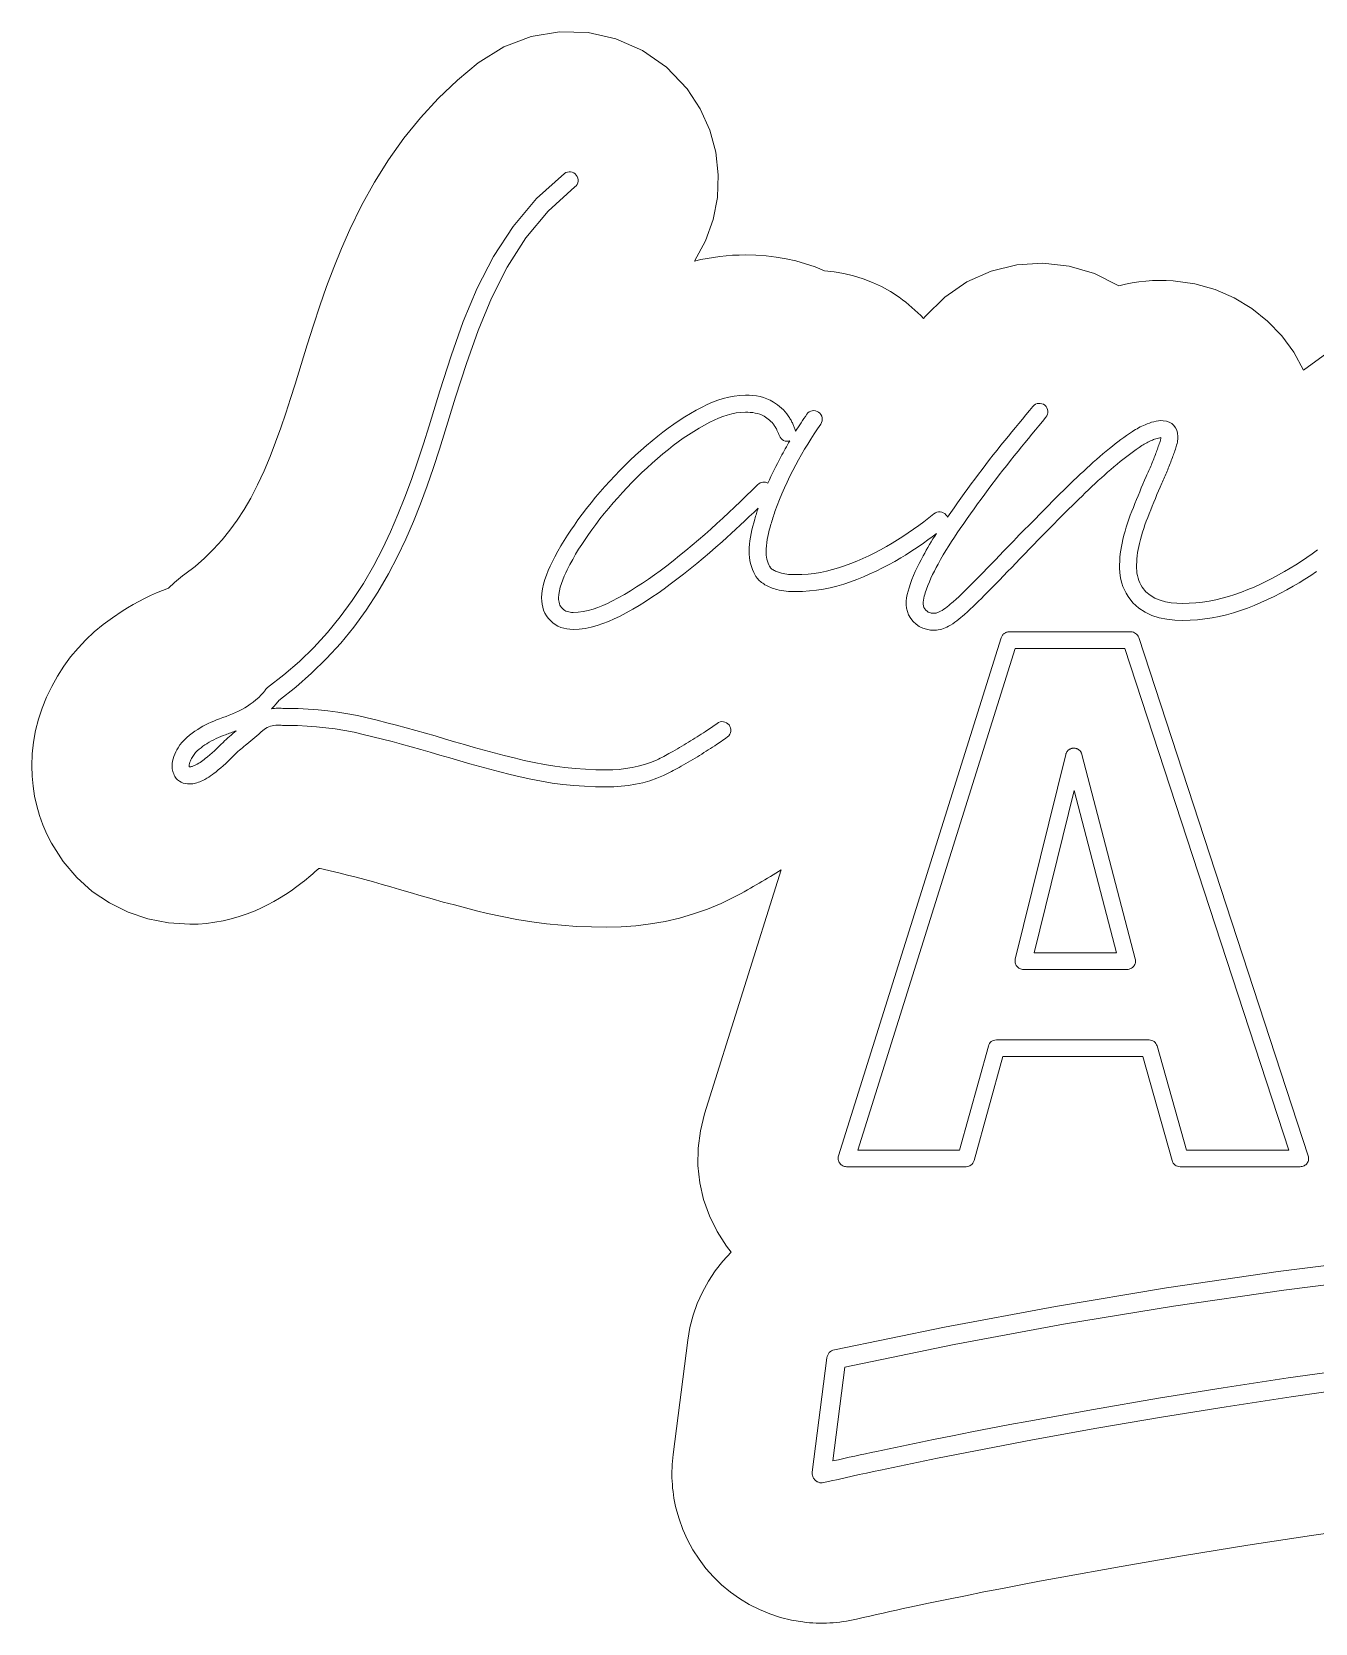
# Model space of a CAD drawing. Header units: millimetres. Extents: x -606 to 281, y -1235 to -774.
# Drawn here: x -605.6 to -235.6, y -1235.5 to -776.7 of the extents above; entities that cross this region are included whole.
import ezdxf

# ---------------------------------------------------------------- set-up
doc = ezdxf.new("R2010")
doc.units = ezdxf.units.MM
doc.header["$MEASUREMENT"] = 0
doc.layers.add('Tool', color=7, linetype='Continuous')

msp = doc.modelspace()

# ---------------------------------------------------------------- linework, layer by layer
at = {"layer": 'Tool', "lineweight": 9}
for points in [[(-218.3445, -1207.6413), (-236.6792, -1210.2498), (-254.9887, -1213.0295), (-273.2712, -1215.9805), (-291.5248, -1219.1028), (-309.7476, -1222.3964), (-315.0961, -1223.3969), (-320.4417, -1224.4131), (-325.7841, -1225.4458), (-331.1231, -1226.4959), (-336.4585, -1227.5643), (-341.7899, -1228.6518), (-347.1173, -1229.7593), (-352.4403, -1230.8877), (-354.3707, -1231.3016), (-356.3007, -1231.7176), (-358.2301, -1232.1368), (-360.1586, -1232.5603), (-362.0859, -1232.9891), (-364.0116, -1233.4244), (-365.9357, -1233.8673), (-367.8576, -1234.3188), (-368.8072, -1234.533), (-369.7612, -1234.7258), (-370.7193, -1234.8971), (-371.6809, -1235.0467), (-372.6456, -1235.1746), (-373.613, -1235.2808), (-374.5827, -1235.3651), (-375.5541, -1235.4276), (-376.5247, -1235.4681), (-377.4958, -1235.4867), (-378.4669, -1235.4835), (-379.4378, -1235.4585), (-380.4078, -1235.4117), (-381.3765, -1235.3431), (-382.3436, -1235.2527), (-383.3085, -1235.1406), (-386.5489, -1234.6012), (-389.7251, -1233.8209), (-392.8245, -1232.8057), (-395.8343, -1231.5614), (-398.7418, -1230.0939), (-401.5342, -1228.4091), (-404.1989, -1226.5128), (-406.723, -1224.4111), (-409.0797, -1222.1245), (-411.247, -1219.6764), (-413.2178, -1217.0789), (-414.9848, -1214.3441), (-416.5408, -1211.4839), (-417.8787, -1208.5104), (-418.9912, -1205.4357), (-419.8711, -1202.2716), (-420.0854, -1201.3219), (-420.2782, -1200.3678), (-420.4494, -1199.4097), (-420.5991, -1198.448), (-420.727, -1197.4832), (-420.8332, -1196.5157), (-420.9176, -1195.5459), (-420.9801, -1194.5744), (-421.0206, -1193.6034), (-421.0392, -1192.6318), (-421.036, -1191.6602), (-421.0109, -1190.6889), (-420.964, -1189.7185), (-420.8953, -1188.7492), (-420.8048, -1187.7817), (-420.6926, -1186.8164), (-416.4873, -1153.8814), (-415.8636, -1150.236), (-414.9446, -1146.7), (-413.743, -1143.2871), (-412.2713, -1140.0112), (-410.5422, -1136.8859), (-408.5683, -1133.925), (-406.3622, -1131.1423), (-403.9365, -1128.5515), (-403.9365, -1128.5515), (-405.2729, -1126.8243), (-408.0288, -1122.5617), (-410.2408, -1118.0495), (-411.9005, -1113.3394), (-412.9992, -1108.4831), (-413.5284, -1103.5322), (-413.4794, -1098.5385), (-412.8438, -1093.5536), (-411.6128, -1088.6292), (-389.5151, -1018.2603), (-392.6346, -1020.1969), (-393.4536, -1020.6946), (-394.2746, -1021.1889), (-395.0976, -1021.6798), (-395.9229, -1022.167), (-396.7504, -1022.6503), (-397.5803, -1023.1295), (-398.4127, -1023.6043), (-399.2477, -1024.0746), (-400.1789, -1024.5917), (-401.1125, -1025.1014), (-402.0494, -1025.6029), (-402.9907, -1026.095), (-403.9372, -1026.5769), (-404.8899, -1027.0477), (-405.8498, -1027.5064), (-406.8178, -1027.9521), (-410.7715, -1029.601), (-414.7926, -1031.0145), (-418.874, -1032.1975), (-423.0088, -1033.1547), (-427.1898, -1033.8909), (-431.4102, -1034.4108), (-435.6628, -1034.7192), (-439.9408, -1034.821), (-444.2591, -1034.7596), (-448.5714, -1034.575), (-452.8749, -1034.2664), (-457.1666, -1033.8333), (-461.4437, -1033.2748), (-465.7033, -1032.5904), (-469.9425, -1031.7793), (-474.1584, -1030.8409), (-477.3637, -1030.0612), (-480.5619, -1029.2536), (-483.7531, -1028.4197), (-486.9378, -1027.5612), (-490.1162, -1026.6797), (-493.2888, -1025.7768), (-496.4557, -1024.8541), (-499.6173, -1023.9132), (-502.0933, -1023.1797), (-504.5748, -1022.4651), (-507.0616, -1021.7688), (-509.5532, -1021.0899), (-512.0492, -1020.4277), (-514.5495, -1019.7814), (-517.0536, -1019.1502), (-519.5611, -1018.5334), (-519.9645, -1018.4372), (-520.3686, -1018.3446), (-520.7733, -1018.2554), (-521.1787, -1018.1698), (-521.5847, -1018.0876), (-521.9913, -1018.0089), (-522.3984, -1017.9336), (-522.8061, -1017.8618), (-523.3866, -1018.3856), (-523.9714, -1018.9047), (-524.5607, -1019.419), (-525.1548, -1019.9282), (-525.754, -1020.4323), (-526.3583, -1020.931), (-526.9681, -1021.4242), (-527.5836, -1021.9118), (-529.1765, -1023.1265), (-530.7951, -1024.2906), (-532.4425, -1025.4017), (-534.122, -1026.4573), (-535.8365, -1027.4549), (-537.5891, -1028.3922), (-539.383, -1029.2666), (-541.2213, -1030.0757), (-543.4828, -1030.9609), (-545.7691, -1031.7397), (-548.0803, -1032.4086), (-550.4162, -1032.964), (-552.7771, -1033.4022), (-555.1629, -1033.7197), (-557.5738, -1033.9128), (-560.0097, -1033.978), (-566.164, -1033.579), (-572.1237, -1032.4015), (-577.819, -1030.4748), (-583.1802, -1027.8282), (-588.1373, -1024.491), (-592.6208, -1020.4925), (-596.5608, -1015.862), (-599.8874, -1010.6287), (-601.1981, -1008.0232), (-602.3414, -1005.3502), (-603.3151, -1002.6175), (-604.1169, -999.8328), (-604.7445, -997.0037), (-605.1956, -994.1382), (-605.4679, -991.2437), (-605.5592, -988.3282), (-605.434, -984.8837), (-605.0638, -981.4895), (-604.457, -978.1499), (-603.6219, -974.8691), (-602.5669, -971.6511), (-601.3001, -968.5003), (-599.83, -965.4207), (-598.1649, -962.4167), (-596.3528, -959.5814), (-594.3778, -956.8953), (-592.248, -954.3551), (-589.9715, -951.9575), (-587.5564, -949.6992), (-585.0108, -947.5769), (-582.343, -945.5873), (-579.5609, -943.727), (-577.9648, -942.7272), (-576.3447, -941.78), (-574.7014, -940.8825), (-573.0355, -940.0319), (-571.3475, -939.2252), (-569.6381, -938.4598), (-567.9078, -937.7326), (-566.1574, -937.0409), (-565.6054, -936.5107), (-565.0438, -935.9902), (-564.4726, -935.4796), (-563.8921, -934.979), (-563.3022, -934.4884), (-562.703, -934.008), (-562.0947, -933.5379), (-561.4774, -933.0782), (-558.5204, -930.7877), (-555.7519, -928.378), (-553.1606, -925.8437), (-550.7355, -923.1798), (-548.4654, -920.381), (-546.3392, -917.4421), (-544.3458, -914.3579), (-542.4741, -911.1232), (-540.4609, -907.2342), (-538.6021, -903.2347), (-536.8796, -899.1477), (-535.2753, -894.9967), (-533.7711, -890.8047), (-532.3489, -886.5951), (-530.9906, -882.391), (-529.6781, -878.2158), (-527.9182, -872.5498), (-526.1589, -866.9036), (-524.3697, -861.2812), (-522.5202, -855.6868), (-520.5797, -850.1242), (-518.5179, -844.5976), (-516.3041, -839.111), (-513.9079, -833.6683), (-510.4952, -826.7054), (-506.7746, -819.9944), (-502.7259, -813.5455), (-498.3293, -807.369), (-493.5645, -801.4748), (-488.4115, -795.8734), (-482.8504, -790.5749), (-476.861, -785.5894), (-469.5031, -780.977), (-461.6115, -778.0132), (-453.429, -776.6675), (-445.1989, -776.9094), (-437.1641, -778.7084), (-429.5679, -782.0339), (-422.6531, -786.8556), (-416.663, -793.1429), (-412.8796, -798.9066), (-410.1303, -805.0356), (-408.4, -811.41), (-407.6736, -817.9096), (-407.936, -824.4144), (-409.1723, -830.8044), (-411.3672, -836.9596), (-414.5059, -842.7598), (-412.706, -842.3544), (-410.8945, -841.9998), (-409.0719, -841.6968), (-407.2386, -841.4466), (-405.3949, -841.2502), (-403.5415, -841.1086), (-401.6785, -841.0229), (-399.8065, -840.9941), (-396.853, -841.0622), (-393.9207, -841.2682), (-391.0144, -841.615), (-388.139, -842.1052), (-385.2993, -842.7416), (-382.5, -843.527), (-379.7459, -844.4641), (-377.0418, -845.5556), (-374.241, -845.8481), (-371.4539, -846.3267), (-368.6899, -846.9929), (-365.9584, -847.8485), (-363.269, -848.895), (-360.6309, -850.1343), (-358.0537, -851.5679), (-355.5467, -853.1975), (-354.5817, -853.8928), (-353.6417, -854.6099), (-352.7267, -855.3481), (-351.8369, -856.1069), (-350.9723, -856.8857), (-350.133, -857.684), (-349.3192, -858.5011), (-348.531, -859.3364), (-348.0534, -858.7628), (-342.3988, -853.1311), (-335.9863, -848.7579), (-329.0063, -845.6604), (-321.6489, -843.8559), (-314.1041, -843.3617), (-306.5622, -844.195), (-299.2133, -846.3733), (-292.2476, -849.9137), (-290.3252, -849.4589), (-288.3886, -849.0776), (-286.4386, -848.7718), (-284.4759, -848.5433), (-282.5013, -848.3944), (-280.5157, -848.3269), (-278.5198, -848.3428), (-276.5144, -848.4443), (-270.3272, -849.3114), (-264.4611, -850.963), (-258.9686, -853.343), (-253.9019, -856.3955), (-249.3134, -860.0646), (-245.2556, -864.2942), (-241.7808, -869.0284), (-238.9413, -874.2113), (-232.24, -869.2871)], [(-235.2165, -932.2658), (-236.8711, -933.3776), (-238.5461, -934.4585), (-240.2405, -935.5089), (-241.9532, -936.5293), (-243.7716, -937.5615), (-245.6137, -938.548), (-247.4785, -939.4887), (-249.3652, -940.3838), (-251.273, -941.2332), (-253.2009, -942.0369), (-255.1482, -942.795), (-257.1139, -943.5074), (-259.1468, -944.1709), (-261.1977, -944.7476), (-263.2656, -945.2371), (-265.3494, -945.6387), (-267.4483, -945.952), (-269.5613, -946.1764), (-271.6874, -946.3115), (-273.8255, -946.3566), (-276.1014, -946.2802), (-278.3553, -946.0329), (-280.5542, -945.5877), (-282.665, -944.9175), (-284.6547, -943.9951), (-286.4902, -942.7935), (-288.1385, -941.2856), (-289.5664, -939.4443), (-290.1236, -938.5151), (-290.6074, -937.5615), (-291.0182, -936.5843), (-291.3566, -935.5844), (-291.623, -934.5623), (-291.8177, -933.5189), (-291.9413, -932.4549), (-291.9941, -931.3711), (-291.9941, -930.2981), (-291.9595, -929.2419), (-291.8904, -928.198), (-291.7869, -927.1621), (-291.6492, -926.1297), (-291.4775, -925.0964), (-291.2719, -924.0577), (-291.0325, -923.0093), (-290.7339, -921.8336), (-290.4113, -920.6641), (-290.0657, -919.5011), (-289.698, -918.3448), (-289.3091, -917.1953), (-288.9, -916.053), (-288.4716, -914.9179), (-288.0248, -913.7903), (-287.5697, -912.6688), (-287.1132, -911.5478), (-286.6546, -910.4276), (-286.193, -909.3086), (-285.7276, -908.1912), (-285.2576, -907.0758), (-284.7821, -905.9627), (-284.3004, -904.8523), (-284.1167, -904.4346), (-283.932, -904.0175), (-283.7468, -903.6006), (-283.5619, -903.1835), (-283.3781, -902.766), (-283.196, -902.3477), (-283.0165, -901.9283), (-282.8402, -901.5074), (-282.6682, -901.0893), (-282.498, -900.6704), (-282.3297, -900.2508), (-282.1632, -899.8304), (-281.9986, -899.4092), (-281.8362, -898.9873), (-281.6758, -898.5646), (-281.5177, -898.141), (-281.3771, -897.7594), (-281.2379, -897.3773), (-281.1, -896.9947), (-280.9637, -896.6116), (-280.8289, -896.2279), (-280.6958, -895.8436), (-280.5644, -895.4588), (-280.4349, -895.0733), (-280.3321, -894.7504), (-280.2328, -894.3961), (-280.1886, -894.2132), (-280.1501, -894.0297), (-280.1189, -893.848), (-280.0968, -893.6704), (-280.4222, -893.7154), (-280.7809, -893.7926), (-281.1569, -893.8935), (-281.5341, -894.0094), (-281.8963, -894.132), (-282.2275, -894.2525), (-282.5115, -894.3626), (-282.7323, -894.4536), (-283.0983, -894.615), (-283.4637, -894.7856), (-283.8272, -894.9649), (-284.1878, -895.1526), (-284.5442, -895.348), (-284.8952, -895.5508), (-285.2396, -895.7605), (-285.5762, -895.9767), (-286.3786, -896.5155), (-287.1735, -897.0675), (-287.9611, -897.6315), (-288.7416, -898.2061), (-289.5153, -898.79), (-290.2823, -899.3819), (-291.0429, -899.9806), (-291.7972, -900.5846), (-292.7233, -901.3404), (-293.6414, -902.1062), (-294.5518, -902.8815), (-295.4549, -903.6656), (-296.3507, -904.4579), (-297.2397, -905.2578), (-298.1219, -906.0648), (-298.9978, -906.8782), (-299.9594, -907.7817), (-300.9171, -908.6893), (-301.8709, -909.601), (-302.8209, -910.5167), (-303.767, -911.4364), (-304.7094, -912.36), (-305.6479, -913.2874), (-306.5828, -914.2185), (-314.0272, -921.7242), (-314.8685, -922.5805), (-315.709, -923.4377), (-316.5485, -924.2959), (-317.3869, -925.1552), (-318.2239, -926.0158), (-319.0594, -926.8778), (-319.8933, -927.7415), (-320.7254, -928.6068), (-321.9091, -929.84), (-323.0937, -931.0724), (-324.2796, -932.3038), (-325.4671, -933.5337), (-326.6566, -934.7616), (-327.8483, -935.9873), (-329.0427, -937.2104), (-330.24, -938.4303), (-331.027, -939.2273), (-331.8196, -940.0229), (-332.6182, -940.8151), (-333.4234, -941.602), (-334.2356, -942.3815), (-335.0553, -943.1516), (-335.883, -943.9103), (-336.7191, -944.6556), (-337.2448, -945.1127), (-337.7886, -945.5737), (-338.3483, -946.0321), (-338.9215, -946.4813), (-339.5059, -946.9146), (-340.0994, -947.3255), (-340.6995, -947.7074), (-341.304, -948.0537), (-341.7699, -948.2928), (-342.2476, -948.5127), (-342.7362, -948.7095), (-343.2344, -948.8792), (-343.7411, -949.0179), (-344.2553, -949.1219), (-344.7757, -949.1871), (-345.3012, -949.2097), (-346.5166, -949.1428), (-347.6697, -948.9402), (-348.752, -948.5994), (-349.7554, -948.1177), (-350.6716, -947.4926), (-351.4924, -946.7215), (-352.2095, -945.8018), (-352.8146, -944.7308), (-353.1713, -943.8039), (-353.3897, -942.8416), (-353.4857, -941.8552), (-353.4755, -940.856), (-353.3749, -939.8552), (-353.1999, -938.8643), (-352.9667, -937.8944), (-352.6912, -936.9568), (-352.2926, -935.7716), (-351.8544, -934.5946), (-351.3808, -933.4271), (-350.8757, -932.2702), (-350.3435, -931.1253), (-349.7881, -929.9934), (-349.2136, -928.8758), (-348.6243, -927.7737), (-348.1707, -926.9504), (-347.7085, -926.1312), (-347.2382, -925.3162), (-346.7601, -924.5053), (-346.2746, -923.6985), (-345.7821, -922.8957), (-345.2829, -922.0969), (-344.7775, -921.302), (-344.7775, -921.302), (-346.0154, -922.2493), (-347.2682, -923.1769), (-348.5352, -924.0847), (-349.8161, -924.9731), (-351.1102, -925.842), (-352.4173, -926.6917), (-353.7366, -927.5223), (-355.0679, -928.334), (-356.8098, -929.3506), (-358.5748, -930.3238), (-360.3621, -931.2535), (-362.1709, -932.1395), (-364.0007, -932.9816), (-365.8506, -933.7795), (-367.7199, -934.5332), (-369.608, -935.2424), (-371.5232, -935.8922), (-373.4568, -936.4606), (-375.4077, -936.9459), (-377.3748, -937.3466), (-379.3572, -937.6611), (-381.3538, -937.8877), (-383.3636, -938.0248), (-385.3856, -938.0709), (-386.0558, -938.0649), (-386.7357, -938.045), (-387.4212, -938.0082), (-388.108, -937.9514), (-388.792, -937.8718), (-389.4689, -937.7663), (-390.1345, -937.6319), (-390.7845, -937.4657), (-391.2269, -937.3348), (-391.6702, -937.1936), (-392.1121, -937.0411), (-392.5506, -936.8762), (-392.9836, -936.6979), (-393.4088, -936.5051), (-393.8242, -936.2969), (-394.2276, -936.0721), (-394.5576, -935.8702), (-394.881, -935.6555), (-395.1956, -935.4273), (-395.4994, -935.1849), (-395.7901, -934.9278), (-396.0657, -934.6551), (-396.324, -934.3663), (-396.563, -934.0607), (-396.6898, -933.8838), (-396.8153, -933.7025), (-396.9379, -933.5171), (-397.0563, -933.3279), (-397.1691, -933.1352), (-397.2749, -932.9391), (-397.3723, -932.74), (-397.4598, -932.5381), (-397.8406, -931.7105), (-398.1503, -930.8592), (-398.3931, -929.9883), (-398.5733, -929.1019), (-398.695, -928.2041), (-398.7627, -927.2988), (-398.7804, -926.3903), (-398.7524, -925.4825), (-398.6744, -924.4311), (-398.5568, -923.382), (-398.4027, -922.3363), (-398.2148, -921.2953), (-397.9959, -920.2599), (-397.7489, -919.2314), (-397.4766, -918.2109), (-397.1818, -917.1994), (-397.1615, -917.1357), (-397.0335, -916.7465), (-396.9078, -916.3556), (-396.7842, -915.9635), (-396.6622, -915.5704), (-396.5416, -915.1767), (-396.4219, -914.7828), (-396.3029, -914.389), (-396.1841, -913.9957), (-397.4601, -915.2271), (-398.7426, -916.4517), (-400.0314, -917.6698), (-401.3262, -918.8815), (-402.6268, -920.087), (-403.933, -921.2863), (-405.2444, -922.4797), (-406.5609, -923.6673), (-408.3695, -925.2753), (-410.1949, -926.8644), (-412.0373, -928.4339), (-413.8971, -929.9829), (-415.7743, -931.5107), (-417.6692, -933.0163), (-419.582, -934.499), (-421.5129, -935.9579), (-423.2567, -937.2363), (-425.0247, -938.4862), (-426.8171, -939.7044), (-428.6338, -940.8872), (-430.4749, -942.0311), (-432.3404, -943.1328), (-434.2303, -944.1886), (-436.1446, -945.1952), (-437.7024, -945.9544), (-439.3073, -946.6622), (-440.9524, -947.3031), (-442.6304, -947.8619), (-444.3343, -948.3231), (-446.057, -948.6716), (-447.7914, -948.8919), (-449.5305, -948.9688), (-450.4534, -948.9327), (-451.3542, -948.8226), (-452.2293, -948.6352), (-453.0747, -948.3677), (-453.8867, -948.0169), (-454.6617, -947.5799), (-455.3957, -947.0537), (-456.085, -946.4351), (-456.7036, -945.7458), (-457.2298, -945.0118), (-457.6668, -944.2368), (-458.0176, -943.4248), (-458.2851, -942.5794), (-458.4725, -941.7043), (-458.5826, -940.8035), (-458.6187, -939.8806), (-458.5515, -938.569), (-458.3615, -937.2412), (-458.0659, -935.9089), (-457.682, -934.5838), (-457.2272, -933.2776), (-456.7186, -932.0019), (-456.1736, -930.7684), (-455.6095, -929.5889), (-454.7972, -927.9998), (-453.9432, -926.4294), (-453.051, -924.8779), (-452.1239, -923.3454), (-451.1656, -921.8319), (-450.1793, -920.3377), (-449.1687, -918.8627), (-448.137, -917.4071), (-446.9106, -915.7379), (-445.6528, -914.092), (-444.365, -912.4691), (-443.0489, -910.8689), (-441.7058, -909.2911), (-440.3373, -907.7355), (-438.9448, -906.2017), (-437.5298, -904.6894), (-436.0652, -903.1709), (-434.5767, -901.6757), (-433.0641, -900.205), (-431.5272, -898.7597), (-429.966, -897.3409), (-428.3802, -895.9496), (-426.7698, -894.5868), (-425.1345, -893.2535), (-423.6251, -892.071), (-422.0894, -890.9196), (-420.5271, -889.8026), (-418.9383, -888.7229), (-417.323, -887.684), (-415.6812, -886.6889), (-414.0127, -885.7408), (-412.3177, -884.843), (-410.8501, -884.1309), (-409.3481, -883.4801), (-407.8151, -882.9011), (-406.2546, -882.4042), (-404.67, -881.9997), (-403.0648, -881.6979), (-401.4425, -881.5093), (-399.8065, -881.4441), (-398.7681, -881.466), (-397.7231, -881.5368), (-396.6798, -881.6636), (-395.6467, -881.854), (-394.6321, -882.1152), (-393.6445, -882.4545), (-392.6921, -882.8794), (-391.7835, -883.3972), (-391.173, -883.8036), (-390.5746, -884.2351), (-389.9931, -884.6926), (-389.4333, -885.177), (-388.9002, -885.6893), (-388.3985, -886.2302), (-387.9331, -886.8008), (-387.5089, -887.402), (-387.3399, -887.6451), (-387.1754, -887.8917), (-387.016, -888.1417), (-386.8621, -888.3951), (-386.714, -888.652), (-386.5723, -888.9123), (-386.4373, -889.176), (-386.3095, -889.4432), (-386.1985, -889.6873), (-386.0901, -889.9327), (-385.9843, -890.1793), (-385.8808, -890.4269), (-385.7796, -890.6754), (-385.6806, -890.9248), (-385.5836, -891.175), (-385.4886, -891.4258), (-385.3752, -891.8307), (-384.9868, -891.2088), (-384.5946, -890.5896), (-384.1984, -889.9731), (-383.7983, -889.3595), (-383.3941, -888.7489), (-382.9857, -888.1416), (-382.573, -887.5375), (-382.1561, -886.937), (-381.8327, -886.562), (-381.452, -886.2678), (-381.0279, -886.0567), (-380.5744, -885.9312), (-380.1054, -885.8939), (-379.6347, -885.947), (-379.1763, -886.0932), (-378.744, -886.3349), (-378.369, -886.6583), (-378.0748, -887.039), (-377.8637, -887.4631), (-377.7382, -887.9166), (-377.7009, -888.3856), (-377.754, -888.8563), (-377.9002, -889.3147), (-378.1419, -889.747), (-379.1189, -891.1711), (-380.0714, -892.6145), (-381.0006, -894.075), (-381.9078, -895.5505), (-382.7941, -897.0388), (-383.6607, -898.5378), (-384.5088, -900.0452), (-385.3396, -901.5589), (-386.2027, -903.1835), (-387.0367, -904.8233), (-387.8404, -906.478), (-388.6125, -908.1477), (-389.3517, -909.832), (-390.0568, -911.5308), (-390.7265, -913.2441), (-391.3597, -914.9716), (-391.4992, -915.4316), (-391.6385, -915.8926), (-391.7783, -916.3541), (-391.9191, -916.8156), (-392.0613, -917.2766), (-392.2055, -917.7367), (-392.3522, -918.1952), (-392.5019, -918.6518), (-392.7539, -919.517), (-392.9881, -920.3913), (-393.2017, -921.2733), (-393.3917, -922.1616), (-393.5554, -923.0548), (-393.6898, -923.9514), (-393.7922, -924.85), (-393.8596, -925.7493), (-393.8798, -926.3354), (-393.8743, -926.9301), (-393.8387, -927.5281), (-393.7687, -928.124), (-393.66, -928.7125), (-393.5083, -929.2884), (-393.3093, -929.8463), (-393.0586, -930.3808), (-392.9163, -930.7003), (-392.8481, -930.8209), (-392.766, -930.9466), (-392.6801, -931.0686), (-392.6004, -931.1783), (-392.5223, -931.2722), (-392.4265, -931.3664), (-392.3178, -931.4595), (-392.2008, -931.5497), (-391.9603, -931.7149), (-391.7426, -931.8489), (-391.4785, -931.9944), (-391.201, -932.1295), (-390.9133, -932.2549), (-390.6188, -932.3711), (-390.3207, -932.4786), (-390.0224, -932.5779), (-389.7272, -932.6696), (-389.4383, -932.7543), (-388.9607, -932.8739), (-388.4622, -932.9689), (-387.9492, -933.0418), (-387.4279, -933.0955), (-386.9045, -933.1325), (-386.3855, -933.1556), (-385.8771, -933.1675), (-385.3856, -933.1709), (-383.5767, -933.1295), (-381.7792, -933.0062), (-379.9939, -932.8026), (-378.2215, -932.5203), (-376.4628, -932.1608), (-374.7185, -931.7258), (-372.9893, -931.2166), (-371.276, -930.635), (-369.4987, -929.9674), (-367.739, -929.2581), (-365.9977, -928.507), (-364.2753, -927.7144), (-362.5726, -926.8805), (-360.8902, -926.0054), (-359.2287, -925.0893), (-357.5889, -924.1324), (-356.0102, -923.1661), (-354.4491, -922.1717), (-352.9067, -921.149), (-351.3837, -920.0977), (-349.8812, -919.0174), (-348.4001, -917.908), (-346.9413, -916.769), (-345.5058, -915.6003), (-345.095, -915.3237), (-344.6503, -915.14), (-344.1856, -915.0481), (-343.7151, -915.0464), (-343.2528, -915.1339), (-342.8127, -915.3091), (-342.4089, -915.5709), (-342.0555, -915.9178), (-341.9282, -916.0849), (-341.8173, -916.2595), (-341.7228, -916.4404), (-341.6446, -916.6266), (-340.6794, -915.2425), (-339.7084, -913.8623), (-338.7319, -912.4862), (-337.7499, -911.1139), (-336.7624, -909.7456), (-335.7698, -908.381), (-334.7719, -907.0203), (-333.769, -905.6633), (-332.7096, -904.2436), (-331.6423, -902.8298), (-330.567, -901.4221), (-329.4837, -900.0205), (-328.3924, -898.6252), (-327.2929, -897.2363), (-326.1853, -895.8539), (-325.0694, -894.4782), (-324.0632, -893.2464), (-323.0556, -892.0157), (-322.0468, -890.786), (-321.0364, -889.5576), (-320.0245, -888.3304), (-319.0109, -887.1046), (-317.9955, -885.8803), (-316.9783, -884.6576), (-316.6245, -884.311), (-316.2205, -884.0497), (-315.7802, -883.875), (-315.3178, -883.788), (-314.8473, -883.7901), (-314.3827, -883.8826), (-313.9382, -884.0668), (-313.5277, -884.3438), (-313.1811, -884.6976), (-312.9198, -885.1016), (-312.7451, -885.5419), (-312.6581, -886.0043), (-312.6602, -886.4748), (-312.7527, -886.9394), (-312.9369, -887.3839), (-313.2139, -887.7944), (-314.2271, -889.0123), (-315.2385, -890.2318), (-316.2481, -891.4528), (-317.256, -892.6751), (-318.2624, -893.8987), (-319.2673, -895.1235), (-320.2709, -896.3495), (-321.2732, -897.5764), (-322.3713, -898.9302), (-323.4612, -900.2905), (-324.5431, -901.6572), (-325.617, -903.0302), (-326.683, -904.4094), (-327.741, -905.7947), (-328.7913, -907.1859), (-329.8338, -908.5829), (-330.8649, -909.9782), (-331.8905, -911.3775), (-332.9106, -912.7809), (-333.9251, -914.1883), (-334.9338, -915.5999), (-335.9365, -917.0157), (-336.9333, -918.4357), (-337.9239, -919.86), (-338.7773, -921.1053), (-339.6188, -922.3608), (-340.4468, -923.6266), (-341.2595, -924.9029), (-342.0549, -926.1898), (-342.8314, -927.4875), (-343.5872, -928.7963), (-344.3205, -930.1161), (-344.8543, -931.1134), (-345.3763, -932.1262), (-345.8822, -933.1528), (-346.3677, -934.1917), (-346.8286, -935.2414), (-347.2606, -936.3002), (-347.6595, -937.3668), (-348.021, -938.4394), (-348.1522, -938.8736), (-348.2887, -939.3819), (-348.4159, -939.9398), (-348.5187, -940.5232), (-348.5825, -941.1076), (-348.5923, -941.6688), (-348.5332, -942.1824), (-348.3906, -942.6242), (-348.1347, -943.0764), (-347.8401, -943.4456), (-347.5075, -943.7388), (-347.1376, -943.963), (-346.7313, -944.1252), (-346.2893, -944.2323), (-345.8123, -944.2915), (-345.3012, -944.3097), (-345.0984, -944.295), (-344.8831, -944.2543), (-344.6605, -944.1924), (-344.4362, -944.1143), (-344.2153, -944.0251), (-344.0033, -943.9295), (-343.8056, -943.8327), (-343.6274, -943.7395), (-343.1519, -943.4645), (-342.6725, -943.1535), (-342.1936, -942.8143), (-341.7192, -942.4549), (-341.2537, -942.0832), (-340.8012, -941.7071), (-340.3659, -941.3345), (-339.9521, -940.9734), (-339.1496, -940.2578), (-338.355, -939.5291), (-337.5681, -938.7891), (-336.7883, -938.04), (-336.0153, -937.2838), (-335.2486, -936.5226), (-334.4878, -935.7584), (-333.7324, -934.9933), (-332.5405, -933.7789), (-331.3516, -932.5615), (-330.1653, -931.3413), (-328.9813, -930.1189), (-327.7992, -928.8946), (-326.6187, -927.6688), (-325.4395, -926.4419), (-324.2612, -925.2144), (-323.4239, -924.3436), (-322.5848, -923.4746), (-321.744, -922.6071), (-320.9018, -921.7411), (-320.0581, -920.8764), (-319.2134, -920.0128), (-318.3676, -919.1503), (-317.521, -918.2886), (-310.0476, -910.7537), (-309.0983, -909.8082), (-308.1452, -908.8664), (-307.1883, -907.9286), (-306.2275, -906.9947), (-305.2628, -906.0648), (-304.2942, -905.139), (-303.3217, -904.2173), (-302.3452, -903.2998), (-301.4365, -902.456), (-300.5212, -901.6189), (-299.5989, -900.7891), (-298.6695, -899.9674), (-297.7325, -899.1541), (-296.7879, -898.3499), (-295.8354, -897.5555), (-294.8746, -896.7714), (-294.0742, -896.1306), (-293.2672, -895.4959), (-292.4534, -894.8685), (-291.6326, -894.2498), (-290.8045, -893.6409), (-289.9689, -893.0431), (-289.1256, -892.4579), (-288.2742, -891.8863), (-287.8456, -891.6109), (-287.4079, -891.3441), (-286.9623, -891.0862), (-286.5102, -890.8379), (-286.0527, -890.5995), (-285.5911, -890.3715), (-285.1266, -890.1545), (-284.6605, -889.949), (-284.0526, -889.6997), (-283.419, -889.4647), (-282.7659, -889.2517), (-282.0994, -889.0686), (-281.4256, -888.923), (-280.7508, -888.8228), (-280.0809, -888.7757), (-279.4223, -888.7896), (-278.5078, -888.9314), (-277.6873, -889.2124), (-276.9687, -889.6237), (-276.36, -890.1561), (-275.8693, -890.8006), (-275.5045, -891.5481), (-275.2737, -892.3897), (-275.1848, -893.3161), (-275.1912, -893.735), (-275.2221, -894.155), (-275.275, -894.5748), (-275.3475, -894.993), (-275.4373, -895.4082), (-275.542, -895.8191), (-275.6591, -896.2244), (-275.7863, -896.6227), (-275.9222, -897.0273), (-276.0601, -897.4313), (-276.1998, -897.8346), (-276.3412, -898.2373), (-276.4843, -898.6395), (-276.629, -899.0411), (-276.7751, -899.4421), (-276.9227, -899.8426), (-277.0889, -900.2877), (-277.2573, -900.732), (-277.428, -901.1755), (-277.6009, -901.6181), (-277.7758, -902.0598), (-277.9528, -902.5008), (-278.1317, -902.941), (-278.3124, -903.3804), (-278.4935, -903.8128), (-278.6777, -904.2436), (-278.8645, -904.6733), (-279.0531, -905.1021), (-279.2428, -905.5305), (-279.4329, -905.9587), (-279.6226, -906.3871), (-279.8112, -906.8161), (-280.2862, -907.9112), (-280.7551, -909.009), (-281.2185, -910.1091), (-281.6774, -911.2112), (-282.1326, -912.3148), (-282.5848, -913.4196), (-283.035, -914.5252), (-283.4838, -915.6313), (-283.8975, -916.6751), (-284.2944, -917.7259), (-284.6736, -918.7835), (-285.0341, -919.8476), (-285.375, -920.9181), (-285.6954, -921.9947), (-285.9944, -923.0773), (-286.2709, -924.1657), (-286.4759, -925.0621), (-286.652, -925.9478), (-286.7991, -926.8274), (-286.9171, -927.7053), (-287.0058, -928.5861), (-287.065, -929.4745), (-287.0947, -930.375), (-287.0947, -931.2921), (-287.0594, -932.0327), (-286.9773, -932.7567), (-286.8474, -933.4648), (-286.669, -934.1573), (-286.4413, -934.8346), (-286.1634, -935.4972), (-285.8346, -936.1456), (-285.454, -936.7801), (-284.4123, -938.0877), (-283.1833, -939.137), (-281.8018, -939.9537), (-280.3026, -940.5638), (-278.7206, -940.9933), (-277.0906, -941.268), (-275.4473, -941.4138), (-273.8255, -941.4566), (-271.8933, -941.4158), (-269.9727, -941.2937), (-268.0643, -941.0909), (-266.1688, -940.8077), (-264.2868, -940.4447), (-262.4192, -940.0023), (-260.5665, -939.4811), (-258.7295, -938.8814), (-256.8747, -938.2092), (-255.0373, -937.4941), (-253.2182, -936.7359), (-251.4182, -935.9346), (-249.638, -935.0902), (-247.8785, -934.2027), (-246.1404, -933.272), (-244.4246, -932.2981), (-242.7921, -931.3256), (-241.177, -930.3246), (-239.5802, -929.2945), (-238.0029, -928.2351), (-236.4461, -927.1459), (-234.911, -926.0265)]]:
    msp.add_lwpolyline(points, dxfattribs=at)
for points in [[(-532.7057, -976.6677), (-532.8894, -976.6678), (-533.0899, -976.6532), (-533.2535, -976.6349), (-533.6993, -976.595), (-533.8914, -976.5842), (-534.0838, -976.5773), (-534.2765, -976.5741), (-534.4694, -976.5748), (-534.6621, -976.5794), (-534.8546, -976.5878), (-535.0468, -976.6002), (-535.2385, -976.6165), (-535.7504, -976.6805), (-536.2563, -976.7756), (-536.753, -976.904), (-537.2374, -977.068), (-537.7061, -977.2696), (-538.156, -977.5111), (-538.5837, -977.7947), (-538.9862, -978.1226), (-539.5482, -978.6241), (-540.1144, -979.1191), (-540.6843, -979.6087), (-541.2575, -980.0939), (-541.8336, -980.5757), (-542.412, -981.0551), (-542.9925, -981.5332), (-543.5744, -982.0108), (-544.0071, -982.3659), (-544.4401, -982.7234), (-544.8716, -983.0843), (-545.3001, -983.4495), (-545.7237, -983.8201), (-546.1408, -984.1971), (-546.5497, -984.5814), (-546.9486, -984.9741), (-547.6131, -985.64), (-548.2871, -986.3035), (-548.9707, -986.9619), (-549.6641, -987.6122), (-550.3673, -988.2516), (-551.0805, -988.8773), (-551.8037, -989.4863), (-552.537, -990.0758), (-553.0228, -990.4506), (-553.5256, -990.8242), (-554.0432, -991.1913), (-554.5735, -991.5463), (-555.1143, -991.8838), (-555.6636, -992.1985), (-556.2193, -992.4848), (-556.7792, -992.7373), (-557.1601, -992.8909), (-557.552, -993.0366), (-557.9525, -993.1705), (-558.3596, -993.2888), (-558.771, -993.3876), (-559.1846, -993.463), (-559.5982, -993.5111), (-560.0097, -993.528), (-560.659, -993.5005), (-561.2956, -993.4142), (-561.9102, -993.2633), (-562.4937, -993.0423), (-563.0368, -992.7454), (-563.5302, -992.367), (-563.9647, -991.9014), (-564.331, -991.3428), (-564.5096, -990.9892), (-564.6659, -990.6277), (-564.7994, -990.2591), (-564.9097, -989.8838), (-564.9963, -989.5024), (-565.0587, -989.1157), (-565.0965, -988.7241), (-565.1092, -988.3282), (-565.0733, -987.6311), (-564.9709, -986.9405), (-564.8093, -986.2586), (-564.5963, -985.5878), (-564.3393, -984.9306), (-564.0461, -984.2891), (-563.7241, -983.6659), (-563.381, -983.0633), (-562.849, -982.2553), (-562.2459, -981.4919), (-561.5823, -980.7718), (-560.8686, -980.0937), (-560.1152, -979.4564), (-559.3328, -978.8586), (-558.5316, -978.2992), (-557.7222, -977.7769), (-556.9952, -977.3169), (-556.2442, -976.8828), (-555.4737, -976.473), (-554.6882, -976.0861), (-553.892, -975.7206), (-553.0897, -975.3749), (-552.2858, -975.0475), (-551.4846, -974.7369), (-550.5068, -974.3731), (-549.5631, -974.0285), (-548.6452, -973.6886), (-547.7444, -973.3388), (-546.8523, -972.9646), (-545.9603, -972.5514), (-545.06, -972.0847), (-544.1427, -971.55), (-543.4087, -971.0781), (-542.6118, -970.5274), (-541.7828, -969.9127), (-540.9522, -969.2488), (-540.151, -968.5506), (-539.4098, -967.8327), (-538.7593, -967.1101), (-538.2304, -966.3974), (-538.1652, -966.2995), (-538.0976, -966.2072), (-538.027, -966.1198), (-537.9529, -966.0368), (-537.8747, -965.9576), (-537.7919, -965.8815), (-537.7039, -965.808), (-537.6101, -965.7364), (-532.8836, -962.078), (-528.4346, -958.2164), (-524.2529, -954.1476), (-520.3284, -949.8678), (-516.651, -945.3731), (-513.2107, -940.6597), (-509.9972, -935.7237), (-507.0006, -930.5612), (-504.4865, -925.7354), (-502.1692, -920.8296), (-500.025, -915.8534), (-498.0299, -910.8168), (-496.1601, -905.7296), (-494.3917, -900.6017), (-492.7009, -895.4429), (-491.0637, -890.263), (-487.9303, -880.1383), (-484.7065, -870.0746), (-481.1882, -860.1891), (-477.1715, -850.5987), (-472.4525, -841.4206), (-466.8272, -832.7717), (-460.0917, -824.7693), (-452.042, -817.5303), (-451.6223, -817.2674), (-451.1717, -817.0985), (-450.7042, -817.022), (-450.2339, -817.0359), (-449.7747, -817.1386), (-449.3407, -817.3283), (-448.9458, -817.6032), (-448.6041, -817.9616), (-448.3412, -818.3813), (-448.1723, -818.8319), (-448.0958, -819.2994), (-448.1097, -819.7697), (-448.2124, -820.2289), (-448.4021, -820.6629), (-448.677, -821.0578), (-449.0354, -821.3995), (-456.7233, -828.3481), (-463.1645, -836.0892), (-468.5509, -844.4897), (-473.0747, -853.4165), (-476.928, -862.7363), (-480.303, -872.316), (-483.3916, -882.0224), (-486.3861, -891.7224), (-488.0621, -897.0221), (-489.7933, -902.2963), (-491.604, -907.5361), (-493.5187, -912.733), (-495.5616, -917.8782), (-497.7571, -922.9629), (-500.1296, -927.9784), (-502.7035, -932.9159), (-505.808, -938.2653), (-509.1374, -943.384), (-512.7014, -948.2752), (-516.5092, -952.9423), (-520.5705, -957.3886), (-524.8946, -961.6174), (-529.491, -965.6321), (-534.3692, -969.436), (-534.5907, -969.7396), (-534.827, -970.0433), (-535.0773, -970.3466), (-535.3404, -970.6491), (-535.6152, -970.9502), (-535.9007, -971.2494), (-536.1959, -971.5464), (-536.4996, -971.8406), (-536.032, -971.7785), (-535.5613, -971.7324), (-535.0879, -971.7018), (-534.6123, -971.6864), (-534.1351, -971.6857), (-533.6567, -971.6993), (-533.1778, -971.7268), (-532.6987, -971.7677), (-531.7086, -971.7677), (-528.821, -971.809), (-525.9391, -971.9334), (-523.0644, -972.1416), (-520.1984, -972.4344), (-517.3425, -972.8125), (-514.4982, -973.2767), (-511.667, -973.8278), (-508.8504, -974.4664), (-506.048, -975.1559), (-503.2499, -975.8617), (-500.4562, -976.5845), (-497.6672, -977.3252), (-494.8833, -978.0845), (-492.1048, -978.8633), (-489.3318, -979.6623), (-486.5647, -980.4822), (-483.7176, -981.3298), (-480.8658, -982.1615), (-478.0091, -982.9757), (-475.147, -983.7708), (-472.2793, -984.5452), (-469.4056, -985.2972), (-466.5257, -986.0253), (-463.6392, -986.7277), (-460.7174, -987.3776), (-457.7811, -987.9381), (-454.8318, -988.41), (-451.8709, -988.7942), (-448.8999, -989.0916), (-445.9202, -989.3029), (-442.9334, -989.4291), (-439.9408, -989.471), (-438.0786, -989.4326), (-436.2233, -989.314), (-434.3791, -989.1098), (-432.5502, -988.8145), (-430.741, -988.423), (-428.9556, -987.9298), (-427.1984, -987.3295), (-425.4734, -986.6169), (-424.9548, -986.3769), (-424.4377, -986.1265), (-423.9226, -985.8674), (-423.4099, -985.6012), (-422.8999, -985.3295), (-422.3931, -985.054), (-421.8899, -984.7762), (-421.3907, -984.4979), (-420.7429, -984.1329), (-420.0969, -983.7642), (-419.4529, -983.3919), (-418.8107, -983.0164), (-418.1703, -982.6378), (-417.5316, -982.2565), (-416.8946, -981.8726), (-416.2592, -981.4864), (-415.6433, -981.109), (-415.0286, -980.7294), (-414.4153, -980.3473), (-413.8035, -979.9628), (-413.1933, -979.5756), (-412.585, -979.1857), (-411.9785, -978.7931), (-411.3742, -978.3975), (-410.9508, -978.1184), (-410.5255, -977.8364), (-410.1, -977.5512), (-409.6757, -977.2623), (-409.2541, -976.9696), (-408.8368, -976.6727), (-408.4254, -976.3713), (-408.0213, -976.065), (-407.6008, -975.8034), (-407.1497, -975.6359), (-406.682, -975.5608), (-406.2118, -975.5761), (-405.7529, -975.6802), (-405.3194, -975.8712), (-404.9254, -976.1474), (-404.5847, -976.5068), (-404.3231, -976.9273), (-404.1556, -977.3784), (-404.0805, -977.8461), (-404.0958, -978.3163), (-404.1999, -978.7752), (-404.3909, -979.2087), (-404.6671, -979.6027), (-405.0265, -979.9434), (-405.4676, -980.278), (-405.9161, -980.6072), (-406.3704, -980.9314), (-406.8293, -981.2509), (-407.2911, -981.5662), (-407.7545, -981.8777), (-408.218, -982.1857), (-408.6803, -982.4906), (-409.3021, -982.8976), (-409.9261, -983.3016), (-410.5521, -983.7028), (-411.1799, -984.1012), (-411.8094, -984.4969), (-412.4404, -984.8901), (-413.0729, -985.2807), (-413.7066, -985.669), (-414.3618, -986.0672), (-415.0186, -986.4631), (-415.6772, -986.8562), (-416.3377, -987.2466), (-416.9999, -987.6337), (-417.664, -988.0176), (-418.3301, -988.3978), (-418.9981, -988.7741), (-419.5439, -989.0782), (-420.0936, -989.381), (-420.6469, -989.6809), (-421.2036, -989.9765), (-421.7633, -990.266), (-422.3257, -990.548), (-422.8906, -990.8209), (-423.4576, -991.0831), (-425.4243, -991.8974), (-427.4263, -992.5857), (-429.4594, -993.1535), (-431.5192, -993.6061), (-433.6015, -993.9487), (-435.702, -994.1869), (-437.8166, -994.3259), (-439.9408, -994.371), (-443.0768, -994.327), (-446.2069, -994.1946), (-449.3295, -993.9727), (-452.4431, -993.6607), (-455.5461, -993.2577), (-458.6369, -992.7628), (-461.714, -992.1752), (-464.7758, -991.4941), (-467.6968, -990.7833), (-470.6111, -990.0466), (-473.519, -989.2858), (-476.421, -988.5023), (-479.3172, -987.6978), (-482.2081, -986.874), (-485.094, -986.0325), (-487.9751, -985.1748), (-490.7107, -984.3642), (-493.4522, -983.5744), (-496.1992, -982.8045), (-498.9515, -982.0539), (-501.7087, -981.3217), (-504.4707, -980.6072), (-507.2371, -979.9094), (-510.0076, -979.2278), (-512.6817, -978.6215), (-515.3696, -978.0986), (-518.0699, -977.6582), (-520.7812, -977.2996), (-523.502, -977.022), (-526.2311, -976.8246), (-528.9671, -976.7068), (-531.7086, -976.6677), (-532.7057, -976.6677)], [(-387.0598, -894.6268), (-387.523, -894.7221), (-387.9847, -894.7269), (-388.4332, -894.6462), (-388.8572, -894.4855), (-389.245, -894.2499), (-389.5852, -893.9446), (-389.8662, -893.5749), (-390.0766, -893.146), (-390.1556, -892.9374), (-390.2362, -892.7293), (-390.3185, -892.5217), (-390.4025, -892.3148), (-390.4884, -892.1087), (-390.5764, -891.9035), (-390.6664, -891.6993), (-390.7587, -891.4962), (-390.84, -891.3271), (-390.9266, -891.1599), (-391.0181, -890.9948), (-391.1138, -890.8319), (-391.3161, -890.5128), (-391.5295, -890.2033), (-391.5971, -890.1036), (-391.8689, -889.7203), (-392.1773, -889.3532), (-392.5156, -889.0028), (-392.8774, -888.6697), (-393.256, -888.3545), (-393.645, -888.0578), (-394.0378, -887.7803), (-394.4279, -887.5224), (-395.0185, -887.1957), (-395.6569, -886.9326), (-396.331, -886.727), (-397.0284, -886.5726), (-397.7369, -886.4633), (-398.4442, -886.393), (-399.1382, -886.3553), (-399.8065, -886.3441), (-401.1452, -886.4013), (-402.4782, -886.5656), (-403.8006, -886.8266), (-405.1079, -887.1735), (-406.3953, -887.5957), (-407.658, -888.0826), (-408.8914, -888.6235), (-410.0907, -889.2078), (-411.6753, -890.0475), (-413.2352, -890.9349), (-414.7703, -891.8667), (-416.2806, -892.8397), (-417.7661, -893.8508), (-419.2267, -894.8966), (-420.6625, -895.974), (-422.0735, -897.0797), (-423.6439, -898.3602), (-425.1903, -899.6691), (-426.7131, -901.0054), (-428.2123, -902.3682), (-429.688, -903.7564), (-431.1405, -905.169), (-432.5699, -906.605), (-433.9764, -908.0634), (-435.3347, -909.5149), (-436.6716, -910.9871), (-437.9856, -912.4803), (-439.2753, -913.9946), (-440.539, -915.5305), (-441.7755, -917.0882), (-442.9831, -918.6679), (-444.1604, -920.2701), (-445.1336, -921.6427), (-446.0878, -923.034), (-447.0195, -924.4436), (-447.9251, -925.8714), (-448.8012, -927.3172), (-449.6442, -928.7808), (-450.4507, -930.2621), (-451.2171, -931.7607), (-451.6499, -932.6609), (-452.086, -933.6302), (-452.5066, -934.6506), (-452.8929, -935.7037), (-453.226, -936.7715), (-453.4872, -937.8357), (-453.6577, -938.8781), (-453.7187, -939.8806), (-453.706, -940.3131), (-453.6652, -940.7363), (-453.5927, -941.1482), (-453.4846, -941.5468), (-453.3371, -941.9303), (-453.1464, -942.2967), (-452.9087, -942.644), (-452.6202, -942.9703), (-452.2939, -943.2588), (-451.9466, -943.4965), (-451.5802, -943.6872), (-451.1967, -943.8347), (-450.7981, -943.9428), (-450.3862, -944.0153), (-449.963, -944.0561), (-449.5305, -944.0688), (-448.0939, -943.9995), (-446.6494, -943.8023), (-445.2068, -943.4932), (-443.776, -943.0882), (-442.3668, -942.6033), (-440.9891, -942.0543), (-439.6527, -941.4575), (-438.3676, -940.8286), (-436.5459, -939.8703), (-434.7472, -938.8646), (-432.9717, -937.8149), (-431.2194, -936.7248), (-429.4903, -935.5977), (-427.7843, -934.4371), (-426.1017, -933.2467), (-424.4423, -932.0299), (-422.5559, -930.6046), (-420.6873, -929.156), (-418.8361, -927.685), (-417.0023, -926.1924), (-415.1855, -924.679), (-413.3855, -923.1456), (-411.6023, -921.593), (-409.8355, -920.0221), (-408.1054, -918.4591), (-406.3843, -916.8859), (-404.6727, -915.3022), (-402.9713, -913.7075), (-401.2805, -912.1014), (-399.6011, -910.4837), (-397.9336, -908.8538), (-396.2786, -907.2115), (-395.9667, -906.9476), (-395.6244, -906.7441), (-395.2597, -906.6011), (-394.8804, -906.5185), (-394.4943, -906.4964), (-394.1092, -906.5347), (-393.733, -906.6335), (-393.3735, -906.7927), (-392.9419, -905.8301), (-392.5001, -904.8721), (-392.0484, -903.9187), (-391.5868, -902.97), (-391.1156, -902.026), (-390.6351, -901.0867), (-390.1453, -900.1521), (-389.6466, -899.2223), (-389.3318, -898.6445), (-389.0147, -898.0675), (-388.6952, -897.4913), (-388.3732, -896.916), (-388.0488, -896.3419), (-387.7218, -895.7689), (-387.3921, -895.1971), (-387.0598, -894.6268)], [(-546.6474, -978.1939), (-547.0339, -978.3376), (-547.4214, -978.4784), (-547.8094, -978.6174), (-548.1978, -978.7555), (-548.5861, -978.8937), (-548.974, -979.033), (-549.3613, -979.1743), (-549.7476, -979.3187), (-550.4212, -979.579), (-551.1021, -979.8542), (-551.785, -980.1453), (-552.4644, -980.4533), (-553.1349, -980.7793), (-553.7909, -981.1245), (-554.427, -981.4898), (-555.0378, -981.8764), (-555.1047, -981.9194), (-555.6552, -982.271), (-556.2212, -982.6565), (-556.789, -983.0738), (-557.3447, -983.5209), (-557.8742, -983.9955), (-558.3638, -984.4957), (-558.7995, -985.0193), (-559.1674, -985.5643), (-559.3351, -985.8546), (-559.5108, -986.1786), (-559.6852, -986.5273), (-559.8488, -986.8918), (-559.9924, -987.2631), (-560.1066, -987.6322), (-560.182, -987.9902), (-560.2092, -988.3282), (-560.174, -988.6246), (-560.01, -988.628), (-559.8706, -988.6142), (-559.7038, -988.5792), (-559.5193, -988.5282), (-559.3265, -988.4664), (-558.9544, -988.3309), (-558.6638, -988.2143), (-558.2649, -988.0313), (-557.8603, -987.8159), (-557.4544, -987.5746), (-557.0516, -987.3144), (-556.6564, -987.042), (-556.273, -986.7642), (-555.9061, -986.4876), (-555.5598, -986.2192), (-554.8872, -985.6781), (-554.2235, -985.1179), (-553.5686, -984.5417), (-552.9227, -983.9525), (-552.2858, -983.3533), (-551.658, -982.7471), (-551.0394, -982.137), (-550.43, -981.5259), (-549.9852, -981.0875), (-549.5308, -980.6589), (-549.0682, -980.2387), (-548.5988, -979.8259), (-548.124, -979.419), (-547.6452, -979.0169), (-547.164, -978.6183), (-546.6816, -978.222), (-546.6474, -978.1939)]]:
    msp.add_lwpolyline(points, close=True, dxfattribs=at)
at = {"layer": 'Tool', "lineweight": 5}
for points in [[(-325.234, -950.1313), (-325.0805, -950.0271), (-324.9189, -949.9347), (-324.7498, -949.8549), (-324.574, -949.7881), (-324.3919, -949.7351), (-324.2042, -949.6964), (-324.0116, -949.6727), (-323.8147, -949.6647), (-288.7735, -949.6647), (-288.3858, -949.6946), (-288.0178, -949.782), (-287.6743, -949.9234), (-287.3602, -950.1153), (-287.0801, -950.3542), (-286.8389, -950.6367), (-286.6414, -950.9593), (-286.4925, -951.3185), (-237.6182, -1100.7209), (-237.5427, -1101.0038), (-237.5013, -1101.2856), (-237.4937, -1101.5648), (-237.5198, -1101.8403), (-237.5793, -1102.1105), (-237.672, -1102.374), (-237.7977, -1102.6296), (-237.9561, -1102.8758), (-238.1408, -1103.1029), (-238.3447, -1103.3019), (-238.5664, -1103.4719), (-238.8047, -1103.6125), (-239.0584, -1103.7229), (-239.3262, -1103.8026), (-239.6069, -1103.8509), (-239.8992, -1103.8671), (-274.5556, -1103.8671), (-274.9558, -1103.835), (-275.3349, -1103.7415), (-275.6875, -1103.5907), (-276.0083, -1103.3866), (-276.2919, -1103.1333), (-276.5329, -1102.8349), (-276.7258, -1102.4954), (-276.8654, -1102.119), (-285.3305, -1072.1271), (-325.6865, -1072.1271), (-333.9549, -1102.1052), (-334.093, -1102.4841), (-334.2852, -1102.826), (-334.5261, -1103.1267), (-334.8101, -1103.3822), (-335.1319, -1103.5881), (-335.4858, -1103.7403), (-335.8665, -1103.8347), (-336.2685, -1103.8671), (-370.7311, -1103.8671), (-371.0216, -1103.8511), (-371.3006, -1103.8034), (-371.5669, -1103.7248), (-371.8192, -1103.6157), (-372.0565, -1103.4768), (-372.2774, -1103.3087), (-372.4809, -1103.1121), (-372.6657, -1102.8874), (-372.8247, -1102.6437), (-372.9514, -1102.3907), (-373.0456, -1102.1295), (-373.107, -1101.8615), (-373.1355, -1101.5881), (-373.1307, -1101.3105), (-373.0926, -1101.03), (-373.0209, -1100.7481), (-326.1045, -951.3457), (-326.0378, -951.1602), (-325.9575, -950.9835), (-325.8644, -950.8161), (-325.7593, -950.6582), (-325.6428, -950.5104), (-325.516, -950.373), (-325.3794, -950.2465), (-325.234, -950.1313)], [(-367.4619, -1099.0671), (-338.0962, -1099.0671), (-329.8278, -1069.089), (-329.6897, -1068.7101), (-329.4975, -1068.3682), (-329.2566, -1068.0675), (-328.9726, -1067.8121), (-328.6508, -1067.6061), (-328.2969, -1067.4539), (-327.9162, -1067.3595), (-327.5142, -1067.3271), (-283.5141, -1067.3271), (-283.1139, -1067.3592), (-282.7348, -1067.4527), (-282.3822, -1067.6035), (-282.0614, -1067.8076), (-281.7778, -1068.0609), (-281.5368, -1068.3593), (-281.3439, -1068.6988), (-281.2043, -1069.0752), (-272.7392, -1099.0671), (-243.2095, -1099.0671), (-290.5135, -954.4647), (-322.0528, -954.4647), (-367.4619, -1099.0671)], [(-306.886, -983.9169), (-306.7721, -983.8084), (-306.6509, -983.7071), (-306.5225, -983.6137), (-306.3873, -983.5285), (-306.2456, -983.4521), (-306.0976, -983.3848), (-305.9436, -983.3271), (-305.7838, -983.2796), (-305.636, -983.246), (-305.4883, -983.222), (-305.341, -983.2075), (-305.1944, -983.2021), (-305.0477, -983.2056), (-304.9002, -983.2182), (-304.7522, -983.2403), (-304.604, -983.272), (-304.4436, -983.3174), (-304.2889, -983.3731), (-304.14, -983.4384), (-303.9973, -983.5131), (-303.861, -983.5965), (-303.7315, -983.6882), (-303.6089, -983.7879), (-303.4936, -983.8949), (-303.3851, -984.0088), (-303.2838, -984.13), (-303.1904, -984.2584), (-303.1052, -984.3936), (-303.0288, -984.5353), (-302.9615, -984.6833), (-302.9038, -984.8373), (-302.8563, -984.9971), (-287.4913, -1043.9813), (-287.4346, -1044.2589), (-287.4097, -1044.5333), (-287.4164, -1044.8035), (-287.4543, -1045.0685), (-287.5234, -1045.3271), (-287.6233, -1045.5783), (-287.7539, -1045.8209), (-287.9149, -1046.054), (-288.0998, -1046.2685), (-288.3017, -1046.456), (-288.5196, -1046.616), (-288.7524, -1046.748), (-288.9992, -1046.8515), (-289.2591, -1046.9261), (-289.5309, -1046.9712), (-289.8138, -1046.9863), (-319.7296, -1046.9863), (-320.0105, -1046.9714), (-320.2804, -1046.927), (-320.5386, -1046.8535), (-320.784, -1046.7514), (-321.0156, -1046.6212), (-321.2326, -1046.4633), (-321.4341, -1046.2781), (-321.619, -1046.0662), (-321.7805, -1045.8359), (-321.912, -1045.596), (-322.0133, -1045.3475), (-322.0842, -1045.0914), (-322.1246, -1044.8287), (-322.1341, -1044.5605), (-322.1125, -1044.2878), (-322.0597, -1044.0115), (-307.5089, -985.0273), (-307.4635, -984.8669), (-307.4078, -984.7122), (-307.3425, -984.5633), (-307.2678, -984.4206), (-307.1844, -984.2843), (-307.0927, -984.1548), (-306.993, -984.0322), (-306.886, -983.9169)], [(-316.6656, -1042.1863), (-292.9191, -1042.1863), (-305.1155, -995.3659), (-316.6656, -1042.1863)]]:
    msp.add_lwpolyline(points, close=True, dxfattribs=at)
at = {"layer": 'Tool', "lineweight": 0}
for points in [[(-223.8523, -1167.5691), (-242.5681, -1170.2319), (-261.2583, -1173.0694), (-279.9183, -1176.081), (-298.5435, -1179.2666), (-317.1293, -1182.6256), (-322.6132, -1183.6515), (-328.0947, -1184.6936), (-333.5732, -1185.7528), (-339.0485, -1186.8299), (-344.52, -1187.9258), (-349.9874, -1189.0412), (-355.4502, -1190.1769), (-360.9081, -1191.3339), (-362.9472, -1191.7713), (-364.9871, -1192.2113), (-367.0272, -1192.655), (-369.0666, -1193.1034), (-371.1048, -1193.5574), (-373.141, -1194.0181), (-375.1747, -1194.4865), (-377.205, -1194.9636), (-377.6945, -1195.0343), (-377.6945, -1195.0343), (-378.1888, -1195.0159), (-378.4015, -1194.9803), (-378.6078, -1194.929), (-378.807, -1194.8627), (-378.9985, -1194.7822), (-379.182, -1194.6882), (-379.3567, -1194.5812), (-379.5223, -1194.4622), (-379.678, -1194.3317), (-379.8242, -1194.1907), (-379.9602, -1194.0387), (-380.085, -1193.8763), (-380.1979, -1193.7038), (-380.2983, -1193.5219), (-380.3853, -1193.3309), (-380.4581, -1193.1312), (-380.5161, -1192.9235), (-380.5868, -1192.434), (-380.5684, -1191.9397), (-376.3631, -1159.0047), (-376.2753, -1158.5765), (-376.1274, -1158.1778), (-375.9237, -1157.8133), (-375.6685, -1157.4876), (-375.3659, -1157.2053), (-375.0202, -1156.9711), (-374.6357, -1156.7895), (-374.2166, -1156.6652), (-342.4268, -1150.099), (-310.5055, -1144.1367), (-278.4669, -1138.799), (-246.3254, -1134.1064), (-214.0954, -1130.0795)], [(-212.7698, -1135.464), (-244.6475, -1139.4295), (-276.4388, -1144.0491), (-308.1296, -1149.3026), (-339.7059, -1155.1699), (-371.1537, -1161.6309), (-374.6116, -1188.7123), (-373.0449, -1188.3564), (-371.4769, -1188.0047), (-369.908, -1187.6566), (-368.3384, -1187.3118), (-366.7685, -1186.9698), (-365.1985, -1186.6301), (-363.6287, -1186.2922), (-362.0595, -1185.9558), (-356.5832, -1184.7949), (-351.1019, -1183.6553), (-345.6161, -1182.5361), (-340.1261, -1181.4366), (-334.6324, -1180.3558), (-329.1354, -1179.293), (-323.6355, -1178.2474), (-318.133, -1177.218), (-299.4966, -1173.8498), (-280.8207, -1170.6556), (-262.11, -1167.6358), (-243.369, -1164.7906), (-224.6023, -1162.1205)]]:
    msp.add_lwpolyline(points, dxfattribs=at)

doc.saveas('drawing.dxf')
